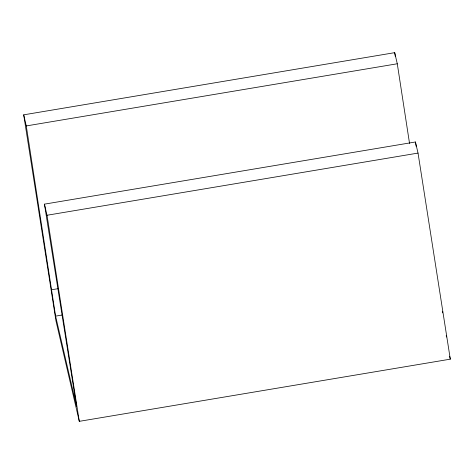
<?xml version="1.0" encoding="UTF-8"?>
<svg xmlns="http://www.w3.org/2000/svg" width="474" height="474" viewBox="0 0 474 474"><rect width="100%" height="100%" fill="white"/><g stroke="black" fill="none" stroke-linecap="round" stroke-linejoin="round"><path stroke-width="0.71" d="M23.7 114.832L26.277 125.936L55.6 316.122L76.592 406.502L44.443 204.146L415.449 141.981L418.027 153.084L450.3 359.168L79.294 421.339L55.973 320.916L23.7 114.832L394.706 52.661L397.283 63.771L409.548 143.498M26.277 125.936L397.283 63.771M44.443 204.146L47.021 215.255L418.027 153.084M51.476 289.78L58.047 288.684M55.6 316.122L62.177 315.02M449.636 356.3L450.3 359.168M415.449 141.981L416.148 146.359M442.426 311.424L442.657 312.881M446.224 335.556L446.449 337.02M394.706 52.661L395.28 56.317M47.021 215.255L79.294 421.339"/></g></svg>
